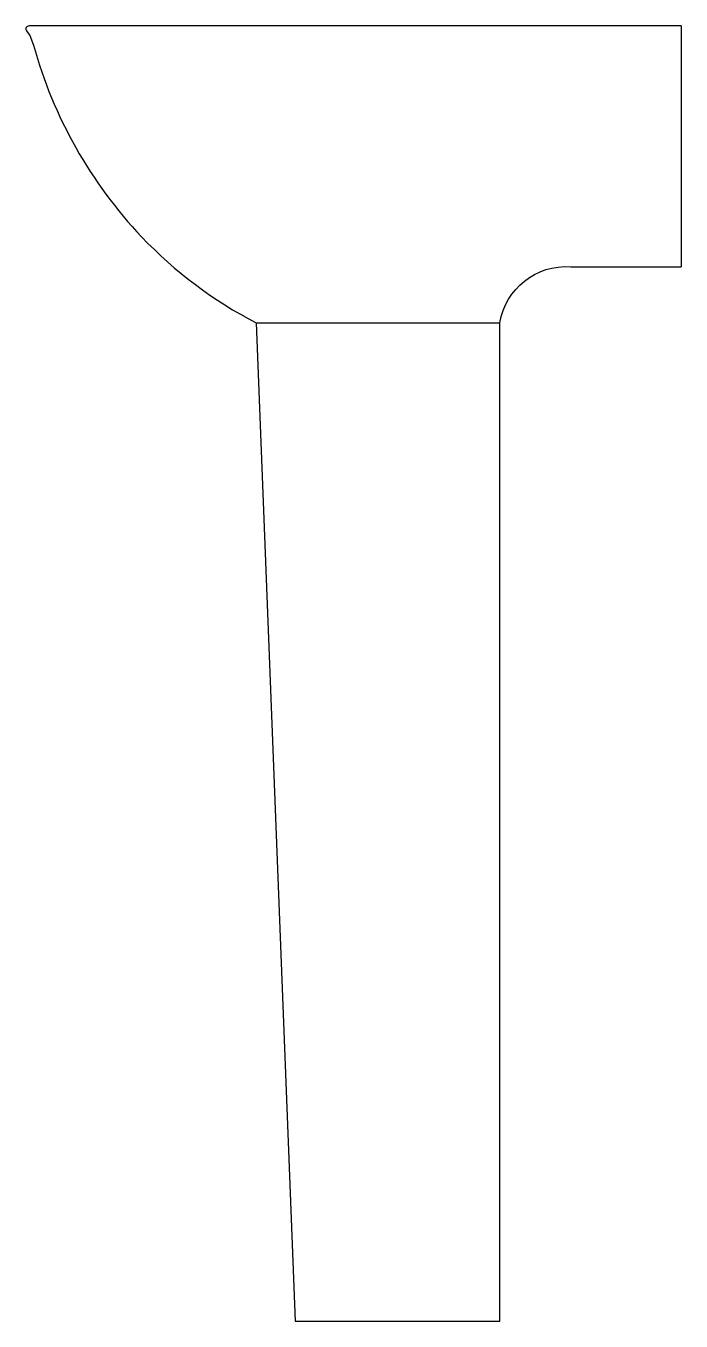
# Model space of a CAD drawing. Header units: millimetres. Extents: x 5.855 to 6.265, y -13.416 to -12.606.
import ezdxf

# ---------------------------------------------------------------- set-up
doc = ezdxf.new("R2010")
doc.units = ezdxf.units.MM
doc.header["$LTSCALE"] = 10

msp = doc.modelspace()

# ---------------------------------------------------------------- linework, layer by layer
for p, q in [((5.85502, -12.609), (5.85711, -12.61187)), ((6.26464, -12.60582), (5.85664, -12.60582)), ((6.26464, -12.60582), (6.26464, -12.75642)), ((5.85711, -12.61187), (5.85939, -12.61792)), ((5.99879, -12.79152), (6.02305, -13.41582)), ((5.99879, -12.79152), (6.15127, -12.79152)), ((6.15127, -13.41582), (6.15127, -12.79152)), ((6.02305, -13.41582), (6.15127, -13.41582))]:
    msp.add_line(p, q)
msp.add_lwpolyline([(6.15127, -12.79152, -0.387759), (6.1956, -12.75642), (6.26464, -12.75642)], format="xyb")
for centre, radius, start, end in [((5.85664, -12.60782), 0.002, 90, 215.95189), ((6.13507, -12.54124), 0.28615, 195.54239, 223.37586), ((6.12278, -12.55141), 0.27023, 223.59893, 242.68868)]:
    msp.add_arc(centre, radius, start, end)

doc.saveas('drawing.dxf')
